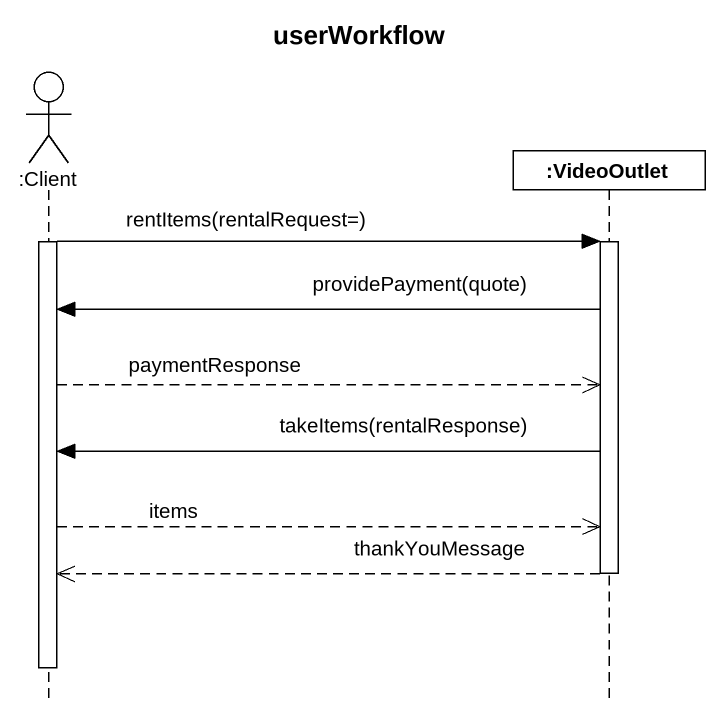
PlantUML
@startuml
title userWorkflow
hide footbox
actor ":Client" as Client
participant ":VideoOutlet" as VideoOutlet

activate Client
Client -> VideoOutlet : rentItems(rentalRequest=)
activate VideoOutlet
VideoOutlet -> Client : providePayment(quote)
Client -->> VideoOutlet : paymentResponse
VideoOutlet -> Client : takeItems(rentalResponse)
Client -->> VideoOutlet : items
VideoOutlet -->> Client : thankYouMessage
deactivate VideoOutlet
deactivate Client
@enduml
